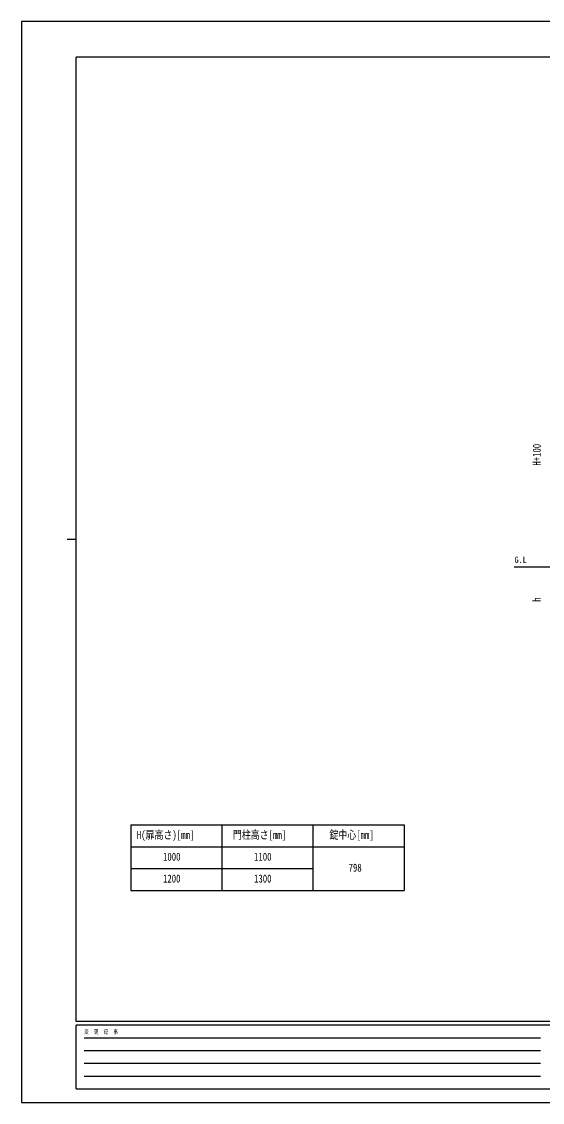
# Model space of a CAD drawing. Units: millimetres, scale not verified. Extents: x -4205 to 4205, y -2970 to 2970.
# Drawn here: x -4205 to -1345, y -2970 to 2970 of the extents above; entities that cross this region are included whole.
import ezdxf
from ezdxf.enums import TextEntityAlignment as Align

# ---------------------------------------------------------------- set-up
doc = ezdxf.new("R2010")
doc.units = ezdxf.units.MM
doc.header["$LTSCALE"] = 10
for name, color, linetype in [('0-2_USER1', 3, 'Continuous'), ('0-5_YKK_A1', 4, 'Continuous'), ('0-6_YKK_D', 6, 'Continuous'), ('0-7_YKK_ZWAK', 7, 'Continuous')]:
    doc.layers.add(name, color=color, linetype=linetype)
doc.styles.add('ＭＳ ゴシック', font='')
doc.styles.get('ＭＳ ゴシック').set_extended_font_data('MS Gothic')

msp = doc.modelspace()

# ---------------------------------------------------------------- linework, layer by layer
at = {"layer": '0-2_USER1'}
for p, q in [((-3604.98, -1445), (-2104.98, -1445)), ((-3604.98, -1445), (-3604.98, -1805)), ((-3104.98, -1445), (-3104.98, -1805)), ((-2604.98, -1445), (-2604.98, -1805)), ((-2104.98, -1445), (-2104.98, -1805)), ((-3604.98, -1565), (-2104.98, -1565)), ((-3604.98, -1685), (-2604.98, -1685)), ((-3604.98, -1805), (-2104.98, -1805))]:
    msp.add_line(p, q, dxfattribs=at)
at = {"layer": '0-5_YKK_A1'}
msp.add_line((1373.02, -27.67), (-1500.45, -27.67), dxfattribs=at)
at = {"layer": '0-7_YKK_ZWAK'}
for p, q in [((3895.02, 2775), (-3904.98, 2775)), ((-3904.98, -2525), (-3904.98, 2775)), ((-3954.98, 125), (-3904.98, 125)), ((3895.02, -2525), (-3904.98, -2525)), ((-1304.98, -2545), (-3904.98, -2545)), ((-3904.98, -2895), (-3904.98, -2545)), ((-3862.48, -2615), (-1354.98, -2615)), ((-3862.48, -2685), (-1354.98, -2685)), ((-3862.48, -2755), (-1354.98, -2755)), ((-3862.48, -2825), (-1354.98, -2825)), ((-3904.98, -2895), (-1304.98, -2895))]:
    msp.add_line(p, q, dxfattribs=at)
msp.add_lwpolyline([(-4205, -2970), (4205, -2970), (4205, 2970), (-4205, 2970)], close=True, dxfattribs=at)

# ---------------------------------------------------------------- texts
at = {"layer": '0-2_USER1', "style": 'ＭＳ ゴシック', "width": 0.8}
for s, height, p in [('G.L', 33.99, (-1498.18, -14.84)), ('H(扉高さ)[mm]', 43.99, (-3572.58, -1535)), ('門柱高さ[mm]', 43.99, (-3045.38, -1535)), ('錠中心[mm]', 43.99, (-2514.98, -1535)), ('1000', 43.99, (-3428.58, -1655)), ('1100', 43.99, (-2928.58, -1655)), ('798', 43.99, (-2409.38, -1715)), ('1200', 43.99, (-3428.58, -1775)), ('1300', 43.99, (-2928.58, -1775))]:
    msp.add_text(s, height=height, dxfattribs=at).set_placement(p, align=Align.BOTTOM_LEFT)
at = {"layer": '0-6_YKK_D', "style": 'ＭＳ ゴシック', "width": 0.8}
for s, p in [('H+100', (-1341, 529.53)), ('h', (-1341, -218.67))]:
    msp.add_text(s, height=43.99, rotation=90, dxfattribs=at).set_placement(p, align=Align.BOTTOM_LEFT)
at = {"layer": '0-7_YKK_ZWAK', "style": 'ＭＳ ゴシック', "width": 0.8}
msp.add_text('変  更  記  事', height=21.99, dxfattribs=at).set_placement((-3861.31, -2600), align=Align.BOTTOM_LEFT)

doc.saveas('drawing.dxf')
